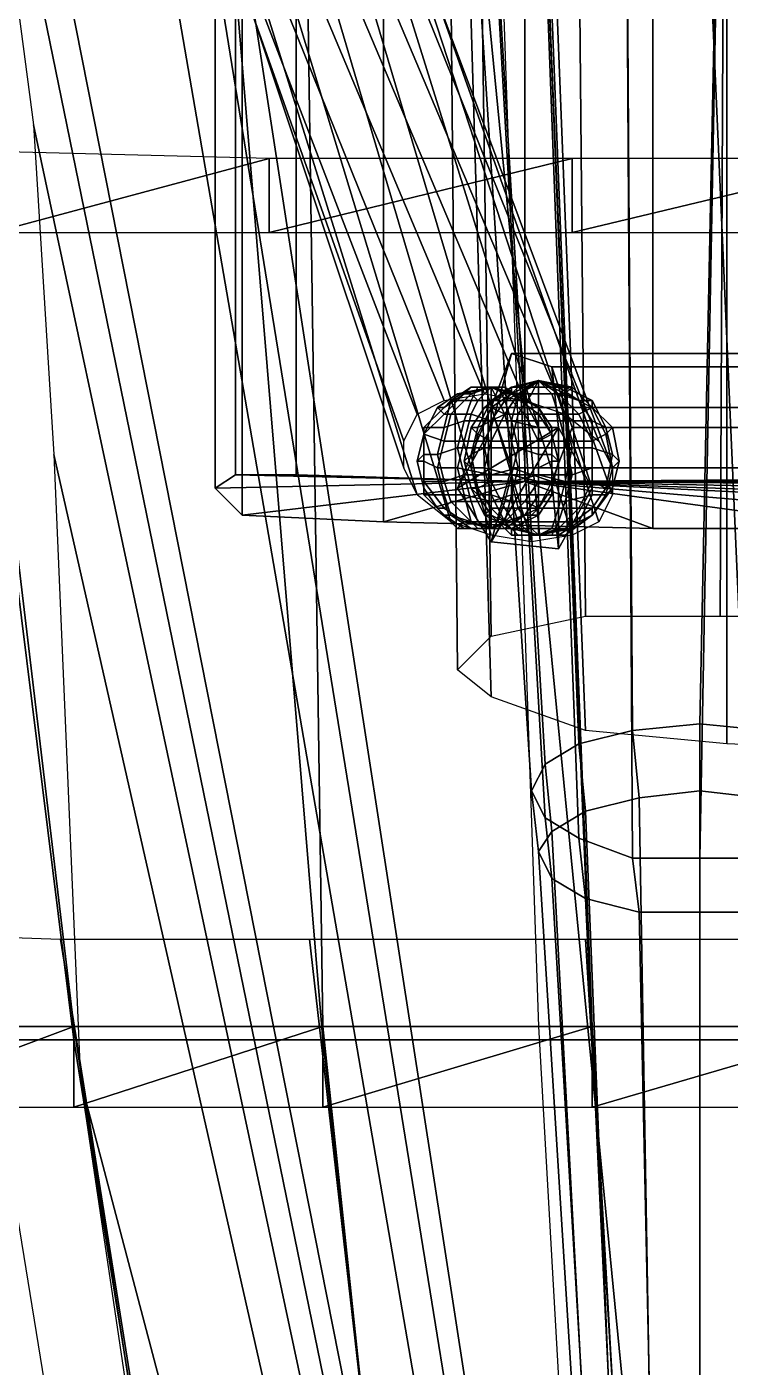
# Model space of a CAD drawing. Extents: x -1726 to 1721, y -2579 to 1769.
# Drawn here: x -125 to -20.5, y -1384.6 to -1185.5 of the extents above; entities that cross this region are included whole.
import ezdxf

# ---------------------------------------------------------------- set-up
doc = ezdxf.new("R2010")
doc.units = 0

msp = doc.modelspace()

# ---------------------------------------------------------------- linework, layer by layer
at = {"layer": '135145', "color": 1}
for points in [[(-97, -1254, -970), (-94, -1252, -959), (-94, -1123, -1001), (-97, -1126, -1012)], [(-94, -1252, -959), (-85, -1252, -955), (-85, -1122, -996), (-94, -1123, -1001)], [(-85, -1252, -955), (-51, -1253, -963), (-51, -1124, -1005), (-85, -1122, -996)], [(-51, -1253, -963), (0, -1254, -967), (0, -1125, -1009), (-51, -1124, -1005)], [(-93, -1258, -991), (-97, -1254, -970), (-97, -1126, -1012), (-93, -1131, -1032)], [(-72, -1259, -996), (-93, -1258, -991), (-93, -1131, -1032), (-72, -1132, -1038)], [(-32, -1260, -1001), (-72, -1259, -996), (-72, -1132, -1038), (-32, -1133, -1042)], [(0, -1260, -1002), (-32, -1260, -1001), (-32, -1133, -1042), (0, -1134, -1043)], [(-51, -1253, -963), (-94, -1252, -959), (-97, -1254, -970), (-51, -1253, -963)], [(-51, -1253, -963), (-85, -1252, -955), (-94, -1252, -959), (-51, -1253, -963)], [(-51, -1253, -963), (96, -1254, -970), (93, -1252, -959), (-51, -1253, -963)], [(-51, -1253, -963), (93, -1252, -959), (84, -1252, -955), (-51, -1253, -963)], [(-51, -1253, -963), (84, -1252, -955), (51, -1253, -963), (-51, -1253, -963)], [(-51, -1253, -963), (-97, -1254, -970), (-93, -1258, -991), (-51, -1253, -963)], [(-51, -1253, -963), (-93, -1258, -991), (-72, -1259, -996), (-51, -1253, -963)], [(-51, -1253, -963), (-72, -1259, -996), (-32, -1260, -1001), (-51, -1253, -963)], [(-51, -1253, -963), (-32, -1260, -1001), (0, -1260, -1002), (-51, -1253, -963)], [(-51, -1253, -963), (0, -1260, -1002), (31, -1260, -1001), (-51, -1253, -963)], [(-51, -1253, -963), (31, -1260, -1001), (71, -1259, -996), (-51, -1253, -963)], [(-51, -1253, -963), (71, -1259, -996), (92, -1258, -991), (-51, -1253, -963)], [(-51, -1253, -963), (92, -1258, -991), (96, -1254, -970), (-51, -1253, -963)], [(-51, -1253, -963), (51, -1253, -963), (0, -1254, -967), (-51, -1253, -963)]]:
    msp.add_3dface(points, dxfattribs=at)
at = {"layer": '174045', "color": 1}
for points in [[(-52, -1239, -784), (-53, -1239, -782), (-49, -1238, -779), (-52, -1239, -784)], [(-53, -1239, -782), (-53, -1239, -779), (-49, -1238, -779), (-53, -1239, -782)], [(-53, -1239, -779), (-53, -1240, -776), (-49, -1238, -779), (-53, -1239, -779)], [(-53, -1240, -776), (-52, -1240, -774), (-49, -1238, -779), (-53, -1240, -776)], [(-50, -1239, -785), (-52, -1239, -784), (-49, -1238, -779), (-50, -1239, -785)], [(-52, -1240, -774), (-50, -1240, -773), (-49, -1238, -779), (-52, -1240, -774)], [(-49, -1239, -786), (-50, -1239, -785), (-49, -1238, -779), (-49, -1239, -786)], [(-50, -1240, -773), (-49, -1240, -772), (-49, -1238, -779), (-50, -1240, -773)], [(-44, -1239, -779), (-45, -1239, -782), (-49, -1238, -779), (-44, -1239, -779)], [(-45, -1239, -782), (-46, -1239, -784), (-49, -1238, -779), (-45, -1239, -782)], [(-46, -1239, -784), (-47, -1239, -785), (-49, -1238, -779), (-46, -1239, -784)], [(-47, -1239, -785), (-49, -1239, -786), (-49, -1238, -779), (-47, -1239, -785)], [(-49, -1240, -772), (-47, -1240, -773), (-49, -1238, -779), (-49, -1240, -772)], [(-47, -1240, -773), (-46, -1240, -774), (-49, -1238, -779), (-47, -1240, -773)], [(-46, -1240, -774), (-45, -1240, -776), (-49, -1238, -779), (-46, -1240, -774)], [(-45, -1240, -776), (-44, -1239, -779), (-49, -1238, -779), (-45, -1240, -776)], [(-64, -1242, -779), (-61, -1240, -779), (-60, -1240, -782), (-63, -1242, -784)], [(-63, -1243, -775), (-60, -1240, -777), (-61, -1240, -779), (-64, -1242, -779)], [(-63, -1242, -784), (-60, -1240, -782), (-59, -1239, -784), (-62, -1241, -788)], [(-62, -1243, -771), (-59, -1240, -775), (-60, -1240, -777), (-63, -1243, -775)], [(-62, -1241, -788), (-59, -1239, -784), (-58, -1239, -785), (-59, -1241, -790)], [(-59, -1243, -768), (-58, -1241, -773), (-59, -1240, -775), (-62, -1243, -771)], [(-60, -1240, -782), (-61, -1240, -779), (-56, -1239, -779), (-60, -1240, -782)], [(-61, -1240, -779), (-60, -1240, -777), (-56, -1239, -779), (-61, -1240, -779)], [(-59, -1239, -784), (-60, -1240, -782), (-56, -1239, -779), (-59, -1239, -784)], [(-60, -1240, -777), (-59, -1240, -775), (-56, -1239, -779), (-60, -1240, -777)], [(-59, -1241, -790), (-58, -1239, -785), (-56, -1239, -786), (-56, -1241, -791)], [(-58, -1239, -785), (-59, -1239, -784), (-56, -1239, -779), (-58, -1239, -785)], [(-59, -1240, -775), (-58, -1241, -773), (-56, -1239, -779), (-59, -1240, -775)], [(-56, -1239, -786), (-58, -1239, -785), (-56, -1239, -779), (-56, -1239, -786)], [(-58, -1241, -773), (-56, -1241, -773), (-56, -1239, -779), (-58, -1241, -773)], [(-57, -1242, -779), (-53, -1239, -779), (-53, -1239, -782), (-56, -1241, -784)], [(-56, -1242, -774), (-53, -1240, -776), (-53, -1239, -779), (-57, -1242, -779)], [(-56, -1241, -791), (-56, -1239, -786), (-55, -1239, -785), (-54, -1241, -790)], [(-52, -1240, -779), (-53, -1240, -782), (-56, -1239, -779), (-52, -1240, -779)], [(-53, -1240, -782), (-54, -1239, -784), (-56, -1239, -779), (-53, -1240, -782)], [(-54, -1239, -784), (-55, -1239, -785), (-56, -1239, -779), (-54, -1239, -784)], [(-55, -1239, -785), (-56, -1239, -786), (-56, -1239, -779), (-55, -1239, -785)], [(-56, -1241, -773), (-55, -1241, -773), (-56, -1239, -779), (-56, -1241, -773)], [(-55, -1241, -773), (-54, -1240, -775), (-56, -1239, -779), (-55, -1241, -773)], [(-54, -1240, -775), (-53, -1240, -777), (-56, -1239, -779), (-54, -1240, -775)], [(-53, -1240, -777), (-52, -1240, -779), (-56, -1239, -779), (-53, -1240, -777)], [(-56, -1241, -784), (-53, -1239, -782), (-52, -1239, -784), (-54, -1241, -788)], [(-56, -1244, -792), (-54, -1241, -788), (-52, -1240, -791), (-53, -1244, -795)], [(-54, -1243, -770), (-52, -1240, -774), (-53, -1240, -776), (-56, -1242, -774)], [(-54, -1241, -790), (-55, -1239, -785), (-54, -1239, -784), (-51, -1241, -788)], [(-51, -1243, -771), (-54, -1240, -775), (-55, -1241, -773), (-54, -1243, -768)], [(-51, -1241, -788), (-54, -1239, -784), (-53, -1240, -782), (-49, -1242, -784)], [(-54, -1241, -788), (-52, -1239, -784), (-50, -1239, -785), (-52, -1240, -791)], [(-49, -1243, -775), (-53, -1240, -777), (-54, -1240, -775), (-51, -1243, -771)], [(-52, -1243, -767), (-50, -1240, -773), (-52, -1240, -774), (-54, -1243, -770)], [(-49, -1242, -784), (-53, -1240, -782), (-52, -1240, -779), (-49, -1242, -779)], [(-49, -1242, -779), (-52, -1240, -779), (-53, -1240, -777), (-49, -1243, -775)], [(-53, -1244, -795), (-52, -1240, -791), (-49, -1240, -792), (-49, -1244, -796)], [(-52, -1240, -791), (-50, -1239, -785), (-49, -1239, -786), (-49, -1240, -792)], [(-49, -1243, -767), (-49, -1240, -772), (-50, -1240, -773), (-52, -1243, -767)], [(-49, -1240, -792), (-49, -1239, -786), (-47, -1239, -785), (-46, -1240, -791)], [(-49, -1244, -796), (-49, -1240, -792), (-46, -1240, -791), (-45, -1244, -795)], [(-46, -1243, -767), (-47, -1240, -773), (-49, -1240, -772), (-49, -1243, -767)], [(-46, -1240, -791), (-47, -1239, -785), (-46, -1239, -784), (-43, -1241, -788)], [(-43, -1243, -770), (-46, -1240, -774), (-47, -1240, -773), (-46, -1243, -767)], [(-43, -1241, -788), (-46, -1239, -784), (-45, -1239, -782), (-41, -1241, -784)], [(-45, -1244, -795), (-46, -1240, -791), (-43, -1241, -788), (-41, -1244, -792)], [(-41, -1242, -774), (-45, -1240, -776), (-46, -1240, -774), (-43, -1243, -770)], [(-41, -1241, -784), (-45, -1239, -782), (-44, -1239, -779), (-41, -1242, -779)], [(-41, -1242, -779), (-44, -1239, -779), (-45, -1240, -776), (-41, -1242, -774)], [(-66, -1245, -786), (-63, -1242, -784), (-62, -1241, -788), (-63, -1245, -791)], [(-66, -1246, -780), (-64, -1242, -779), (-63, -1242, -784), (-66, -1245, -786)], [(-66, -1246, -774), (-63, -1243, -775), (-64, -1242, -779), (-66, -1246, -780)], [(-63, -1245, -791), (-62, -1241, -788), (-59, -1241, -790), (-60, -1244, -794)], [(-60, -1244, -794), (-59, -1241, -790), (-56, -1241, -791), (-56, -1244, -795)], [(-56, -1244, -767), (-56, -1241, -773), (-58, -1241, -773), (-59, -1243, -768)], [(-59, -1245, -780), (-57, -1242, -779), (-56, -1241, -784), (-58, -1245, -786)], [(-58, -1246, -773), (-56, -1242, -774), (-57, -1242, -779), (-59, -1245, -780)], [(-58, -1245, -786), (-56, -1241, -784), (-54, -1241, -788), (-56, -1244, -792)], [(-56, -1247, -768), (-54, -1243, -770), (-56, -1242, -774), (-58, -1246, -773)], [(-56, -1244, -795), (-56, -1241, -791), (-54, -1241, -790), (-53, -1244, -794)], [(-54, -1243, -768), (-55, -1241, -773), (-56, -1241, -773), (-56, -1244, -767)], [(-53, -1244, -794), (-54, -1241, -790), (-51, -1241, -788), (-49, -1245, -791)], [(-49, -1245, -791), (-51, -1241, -788), (-49, -1242, -784), (-47, -1245, -786)], [(-47, -1245, -786), (-49, -1242, -784), (-49, -1242, -779), (-47, -1246, -780)], [(-47, -1246, -780), (-49, -1242, -779), (-49, -1243, -775), (-47, -1246, -774)], [(-41, -1244, -792), (-43, -1241, -788), (-41, -1241, -784), (-39, -1245, -786)], [(-39, -1246, -773), (-41, -1242, -774), (-43, -1243, -770), (-41, -1247, -768)], [(-39, -1245, -786), (-41, -1241, -784), (-41, -1242, -779), (-38, -1245, -780)], [(-38, -1245, -780), (-41, -1242, -779), (-41, -1242, -774), (-39, -1246, -773)], [(-63, -1247, -769), (-62, -1243, -771), (-63, -1243, -775), (-66, -1246, -774)], [(-64, -1249, -792), (-63, -1245, -791), (-60, -1244, -794), (-61, -1248, -796)], [(-60, -1247, -765), (-59, -1243, -768), (-62, -1243, -771), (-63, -1247, -769)], [(-61, -1248, -796), (-60, -1244, -794), (-56, -1244, -795), (-56, -1248, -797)], [(-56, -1247, -764), (-56, -1244, -767), (-59, -1243, -768), (-60, -1247, -765)], [(-59, -1249, -787), (-58, -1245, -786), (-56, -1244, -792), (-57, -1248, -793)], [(-57, -1248, -793), (-56, -1244, -792), (-53, -1244, -795), (-53, -1248, -797)], [(-53, -1247, -765), (-54, -1243, -768), (-56, -1244, -767), (-56, -1247, -764)], [(-53, -1247, -764), (-52, -1243, -767), (-54, -1243, -770), (-56, -1247, -768)], [(-56, -1248, -797), (-56, -1244, -795), (-53, -1244, -794), (-52, -1248, -796)], [(-49, -1247, -769), (-51, -1243, -771), (-54, -1243, -768), (-53, -1247, -765)], [(-49, -1247, -763), (-49, -1243, -767), (-52, -1243, -767), (-53, -1247, -764)], [(-52, -1248, -796), (-53, -1244, -794), (-49, -1245, -791), (-49, -1249, -792)], [(-53, -1248, -797), (-53, -1244, -795), (-49, -1244, -796), (-49, -1248, -798)], [(-47, -1246, -774), (-49, -1243, -775), (-51, -1243, -771), (-49, -1247, -769)], [(-45, -1247, -764), (-46, -1243, -767), (-49, -1243, -767), (-49, -1247, -763)], [(-49, -1248, -798), (-49, -1244, -796), (-45, -1244, -795), (-44, -1248, -797)], [(-41, -1247, -768), (-43, -1243, -770), (-46, -1243, -767), (-45, -1247, -764)], [(-44, -1248, -797), (-45, -1244, -795), (-41, -1244, -792), (-41, -1248, -793)], [(-41, -1248, -793), (-41, -1244, -792), (-39, -1245, -786), (-38, -1249, -787)], [(-67, -1250, -780), (-66, -1246, -780), (-66, -1245, -786), (-66, -1249, -787)], [(-66, -1250, -774), (-66, -1246, -774), (-66, -1246, -780), (-67, -1250, -780)], [(-66, -1249, -787), (-66, -1245, -786), (-63, -1245, -791), (-64, -1249, -792)], [(-64, -1251, -768), (-63, -1247, -769), (-66, -1246, -774), (-66, -1250, -774)], [(-60, -1250, -780), (-59, -1245, -780), (-58, -1245, -786), (-59, -1249, -787)], [(-59, -1251, -773), (-58, -1246, -773), (-59, -1245, -780), (-60, -1250, -780)], [(-57, -1251, -767), (-56, -1247, -768), (-58, -1246, -773), (-59, -1251, -773)], [(-49, -1249, -792), (-49, -1245, -791), (-47, -1245, -786), (-47, -1249, -787)], [(-47, -1250, -774), (-47, -1246, -774), (-49, -1247, -769), (-49, -1251, -768)], [(-47, -1249, -787), (-47, -1245, -786), (-47, -1246, -780), (-46, -1250, -780)], [(-46, -1250, -780), (-47, -1246, -780), (-47, -1246, -774), (-47, -1250, -774)], [(-38, -1251, -773), (-39, -1246, -773), (-41, -1247, -768), (-41, -1251, -767)], [(-38, -1249, -787), (-39, -1245, -786), (-38, -1245, -780), (-37, -1250, -780)], [(-37, -1250, -780), (-38, -1245, -780), (-39, -1246, -773), (-38, -1251, -773)], [(-61, -1251, -765), (-60, -1247, -765), (-63, -1247, -769), (-64, -1251, -768)], [(-63, -1253, -792), (-64, -1249, -792), (-61, -1248, -796), (-60, -1252, -795)], [(-56, -1252, -763), (-56, -1247, -764), (-60, -1247, -765), (-61, -1251, -765)], [(-60, -1252, -795), (-61, -1248, -796), (-56, -1248, -797), (-56, -1252, -796)], [(-58, -1254, -787), (-59, -1249, -787), (-57, -1248, -793), (-56, -1253, -792)], [(-53, -1252, -763), (-53, -1247, -764), (-56, -1247, -768), (-57, -1251, -767)], [(-56, -1253, -792), (-57, -1248, -793), (-53, -1248, -797), (-53, -1253, -796)], [(-52, -1251, -765), (-53, -1247, -765), (-56, -1247, -764), (-56, -1252, -763)], [(-56, -1252, -796), (-56, -1248, -797), (-52, -1248, -796), (-53, -1252, -795)], [(-49, -1251, -768), (-49, -1247, -769), (-53, -1247, -765), (-52, -1251, -765)], [(-49, -1252, -762), (-49, -1247, -763), (-53, -1247, -764), (-53, -1252, -763)], [(-53, -1252, -795), (-52, -1248, -796), (-49, -1249, -792), (-49, -1253, -792)], [(-53, -1253, -796), (-53, -1248, -797), (-49, -1248, -798), (-49, -1252, -797)], [(-44, -1252, -763), (-45, -1247, -764), (-49, -1247, -763), (-49, -1252, -762)], [(-49, -1252, -797), (-49, -1248, -798), (-44, -1248, -797), (-45, -1253, -796)], [(-41, -1251, -767), (-41, -1247, -768), (-45, -1247, -764), (-44, -1252, -763)], [(-45, -1253, -796), (-44, -1248, -797), (-41, -1248, -793), (-41, -1253, -792)], [(-41, -1253, -792), (-41, -1248, -793), (-38, -1249, -787), (-39, -1254, -787)], [(-66, -1254, -781), (-67, -1250, -780), (-66, -1249, -787), (-66, -1253, -787)], [(-66, -1255, -775), (-66, -1250, -774), (-67, -1250, -780), (-66, -1254, -781)], [(-66, -1253, -787), (-66, -1249, -787), (-64, -1249, -792), (-63, -1253, -792)], [(-63, -1255, -770), (-64, -1251, -768), (-66, -1250, -774), (-66, -1255, -775)], [(-59, -1254, -781), (-60, -1250, -780), (-59, -1249, -787), (-58, -1254, -787)], [(-58, -1255, -774), (-59, -1251, -773), (-60, -1250, -780), (-59, -1254, -781)], [(-49, -1253, -792), (-49, -1249, -792), (-47, -1249, -787), (-47, -1253, -787)], [(-47, -1255, -775), (-47, -1250, -774), (-49, -1251, -768), (-49, -1255, -770)], [(-47, -1253, -787), (-47, -1249, -787), (-46, -1250, -780), (-47, -1254, -781)], [(-47, -1254, -781), (-46, -1250, -780), (-47, -1250, -774), (-47, -1255, -775)], [(-39, -1254, -787), (-38, -1249, -787), (-37, -1250, -780), (-38, -1254, -781)], [(-38, -1254, -781), (-37, -1250, -780), (-38, -1251, -773), (-39, -1255, -774)], [(-60, -1255, -766), (-61, -1251, -765), (-64, -1251, -768), (-63, -1255, -770)], [(-62, -1256, -789), (-63, -1253, -792), (-60, -1252, -795), (-59, -1256, -792)], [(-56, -1256, -765), (-56, -1252, -763), (-61, -1251, -765), (-60, -1255, -766)], [(-59, -1256, -792), (-60, -1252, -795), (-56, -1252, -796), (-56, -1256, -793)], [(-56, -1255, -769), (-57, -1251, -767), (-59, -1251, -773), (-58, -1255, -774)], [(-53, -1256, -765), (-53, -1252, -763), (-57, -1251, -767), (-56, -1255, -769)], [(-53, -1255, -766), (-52, -1251, -765), (-56, -1252, -763), (-56, -1256, -765)], [(-56, -1256, -793), (-56, -1252, -796), (-53, -1252, -795), (-54, -1256, -792)], [(-54, -1256, -792), (-53, -1252, -795), (-49, -1253, -792), (-51, -1256, -789)], [(-49, -1255, -770), (-49, -1251, -768), (-52, -1251, -765), (-53, -1255, -766)], [(-52, -1257, -793), (-53, -1253, -796), (-49, -1252, -797), (-49, -1257, -794)], [(-49, -1256, -764), (-49, -1252, -762), (-53, -1252, -763), (-53, -1256, -765)], [(-49, -1257, -794), (-49, -1252, -797), (-45, -1253, -796), (-46, -1257, -793)], [(-45, -1256, -765), (-44, -1252, -763), (-49, -1252, -762), (-49, -1256, -764)], [(-41, -1255, -769), (-41, -1251, -767), (-44, -1252, -763), (-45, -1256, -765)], [(-39, -1255, -774), (-38, -1251, -773), (-41, -1251, -767), (-41, -1255, -769)], [(-63, -1257, -786), (-66, -1253, -787), (-63, -1253, -792), (-62, -1256, -789)], [(-64, -1257, -781), (-66, -1254, -781), (-66, -1253, -787), (-63, -1257, -786)], [(-63, -1258, -776), (-66, -1255, -775), (-66, -1254, -781), (-64, -1257, -781)], [(-57, -1258, -781), (-59, -1254, -781), (-58, -1254, -787), (-56, -1257, -786)], [(-56, -1258, -776), (-58, -1255, -774), (-59, -1254, -781), (-57, -1258, -781)], [(-56, -1257, -786), (-58, -1254, -787), (-56, -1253, -792), (-54, -1257, -790)], [(-54, -1257, -790), (-56, -1253, -792), (-53, -1253, -796), (-52, -1257, -793)], [(-51, -1256, -789), (-49, -1253, -792), (-47, -1253, -787), (-49, -1257, -786)], [(-49, -1257, -786), (-47, -1253, -787), (-47, -1254, -781), (-49, -1257, -781)], [(-49, -1257, -781), (-47, -1254, -781), (-47, -1255, -775), (-49, -1258, -776)], [(-46, -1257, -793), (-45, -1253, -796), (-41, -1253, -792), (-43, -1257, -790)], [(-43, -1257, -790), (-41, -1253, -792), (-39, -1254, -787), (-41, -1257, -786)], [(-41, -1257, -786), (-39, -1254, -787), (-38, -1254, -781), (-41, -1258, -781)], [(-41, -1258, -781), (-38, -1254, -781), (-39, -1255, -774), (-41, -1258, -776)], [(-62, -1258, -773), (-63, -1255, -770), (-66, -1255, -775), (-63, -1258, -776)], [(-59, -1259, -770), (-60, -1255, -766), (-63, -1255, -770), (-62, -1258, -773)], [(-60, -1259, -784), (-63, -1257, -786), (-62, -1256, -789), (-59, -1259, -786)], [(-59, -1259, -786), (-62, -1256, -789), (-59, -1256, -792), (-58, -1259, -787)], [(-56, -1259, -769), (-56, -1256, -765), (-60, -1255, -766), (-59, -1259, -770)], [(-58, -1259, -787), (-59, -1256, -792), (-56, -1256, -793), (-56, -1259, -788)], [(-54, -1259, -772), (-56, -1255, -769), (-58, -1255, -774), (-56, -1258, -776)], [(-54, -1259, -770), (-53, -1255, -766), (-56, -1256, -765), (-56, -1259, -769)], [(-52, -1259, -769), (-53, -1256, -765), (-56, -1255, -769), (-54, -1259, -772)], [(-56, -1259, -788), (-56, -1256, -793), (-54, -1256, -792), (-55, -1259, -787)], [(-55, -1259, -787), (-54, -1256, -792), (-51, -1256, -789), (-54, -1259, -786)], [(-51, -1258, -773), (-49, -1255, -770), (-53, -1255, -766), (-54, -1259, -770)], [(-54, -1259, -786), (-51, -1256, -789), (-49, -1257, -786), (-53, -1259, -784)], [(-49, -1259, -768), (-49, -1256, -764), (-53, -1256, -765), (-52, -1259, -769)], [(-49, -1258, -776), (-47, -1255, -775), (-49, -1255, -770), (-51, -1258, -773)], [(-46, -1259, -769), (-45, -1256, -765), (-49, -1256, -764), (-49, -1259, -768)], [(-43, -1259, -772), (-41, -1255, -769), (-45, -1256, -765), (-46, -1259, -769)], [(-41, -1258, -776), (-39, -1255, -774), (-41, -1255, -769), (-43, -1259, -772)], [(-61, -1260, -781), (-64, -1257, -781), (-63, -1257, -786), (-60, -1259, -784)], [(-60, -1260, -779), (-63, -1258, -776), (-64, -1257, -781), (-61, -1260, -781)], [(-59, -1260, -777), (-62, -1258, -773), (-63, -1258, -776), (-60, -1260, -779)], [(-58, -1260, -775), (-59, -1259, -770), (-62, -1258, -773), (-59, -1260, -777)], [(-53, -1260, -781), (-57, -1258, -781), (-56, -1257, -786), (-53, -1260, -784)], [(-53, -1261, -779), (-56, -1258, -776), (-57, -1258, -781), (-53, -1260, -781)], [(-53, -1260, -784), (-56, -1257, -786), (-54, -1257, -790), (-52, -1260, -786)], [(-52, -1261, -776), (-54, -1259, -772), (-56, -1258, -776), (-53, -1261, -779)], [(-54, -1260, -777), (-51, -1258, -773), (-54, -1259, -770), (-55, -1260, -775)], [(-52, -1260, -786), (-54, -1257, -790), (-52, -1257, -793), (-50, -1260, -788)], [(-53, -1260, -779), (-49, -1258, -776), (-51, -1258, -773), (-54, -1260, -777)], [(-53, -1259, -784), (-49, -1257, -786), (-49, -1257, -781), (-52, -1260, -781)], [(-52, -1260, -781), (-49, -1257, -781), (-49, -1258, -776), (-53, -1260, -779)], [(-50, -1260, -788), (-52, -1257, -793), (-49, -1257, -794), (-49, -1260, -788)], [(-49, -1260, -788), (-49, -1257, -794), (-46, -1257, -793), (-47, -1260, -788)], [(-47, -1260, -788), (-46, -1257, -793), (-43, -1257, -790), (-46, -1260, -786)], [(-46, -1260, -786), (-43, -1257, -790), (-41, -1257, -786), (-45, -1260, -784)], [(-45, -1261, -779), (-41, -1258, -776), (-43, -1259, -772), (-46, -1261, -776)], [(-45, -1260, -784), (-41, -1257, -786), (-41, -1258, -781), (-44, -1260, -781)], [(-44, -1260, -781), (-41, -1258, -781), (-41, -1258, -776), (-45, -1261, -779)], [(-61, -1260, -781), (-60, -1259, -784), (-56, -1260, -781), (-61, -1260, -781)], [(-60, -1260, -779), (-61, -1260, -781), (-56, -1260, -781), (-60, -1260, -779)], [(-60, -1259, -784), (-59, -1259, -786), (-56, -1260, -781), (-60, -1259, -784)], [(-59, -1260, -777), (-60, -1260, -779), (-56, -1260, -781), (-59, -1260, -777)], [(-59, -1259, -786), (-58, -1259, -787), (-56, -1260, -781), (-59, -1259, -786)], [(-56, -1260, -775), (-56, -1259, -769), (-59, -1259, -770), (-58, -1260, -775)], [(-58, -1260, -775), (-59, -1260, -777), (-56, -1260, -781), (-58, -1260, -775)], [(-58, -1259, -787), (-56, -1259, -788), (-56, -1260, -781), (-58, -1259, -787)], [(-56, -1260, -775), (-58, -1260, -775), (-56, -1260, -781), (-56, -1260, -775)], [(-53, -1259, -784), (-52, -1260, -781), (-56, -1260, -781), (-53, -1259, -784)], [(-54, -1259, -786), (-53, -1259, -784), (-56, -1260, -781), (-54, -1259, -786)], [(-55, -1259, -787), (-54, -1259, -786), (-56, -1260, -781), (-55, -1259, -787)], [(-56, -1259, -788), (-55, -1259, -787), (-56, -1260, -781), (-56, -1259, -788)], [(-55, -1260, -775), (-54, -1259, -770), (-56, -1259, -769), (-56, -1260, -775)], [(-55, -1260, -775), (-56, -1260, -775), (-56, -1260, -781), (-55, -1260, -775)], [(-54, -1260, -777), (-55, -1260, -775), (-56, -1260, -781), (-54, -1260, -777)], [(-53, -1260, -779), (-54, -1260, -777), (-56, -1260, -781), (-53, -1260, -779)], [(-52, -1260, -781), (-53, -1260, -779), (-56, -1260, -781), (-52, -1260, -781)], [(-50, -1261, -775), (-52, -1259, -769), (-54, -1259, -772), (-52, -1261, -776)], [(-53, -1260, -784), (-52, -1260, -786), (-49, -1261, -781), (-53, -1260, -784)], [(-53, -1260, -781), (-53, -1260, -784), (-49, -1261, -781), (-53, -1260, -781)], [(-53, -1261, -779), (-53, -1260, -781), (-49, -1261, -781), (-53, -1261, -779)], [(-49, -1261, -774), (-49, -1259, -768), (-52, -1259, -769), (-50, -1261, -775)], [(-52, -1260, -786), (-50, -1260, -788), (-49, -1261, -781), (-52, -1260, -786)], [(-50, -1260, -788), (-49, -1260, -788), (-49, -1261, -781), (-50, -1260, -788)], [(-47, -1261, -775), (-46, -1259, -769), (-49, -1259, -768), (-49, -1261, -774)], [(-45, -1260, -784), (-44, -1260, -781), (-49, -1261, -781), (-45, -1260, -784)], [(-46, -1260, -786), (-45, -1260, -784), (-49, -1261, -781), (-46, -1260, -786)], [(-47, -1260, -788), (-46, -1260, -786), (-49, -1261, -781), (-47, -1260, -788)], [(-49, -1260, -788), (-47, -1260, -788), (-49, -1261, -781), (-49, -1260, -788)], [(-44, -1260, -781), (-45, -1261, -779), (-49, -1261, -781), (-44, -1260, -781)], [(-46, -1261, -776), (-43, -1259, -772), (-46, -1259, -769), (-47, -1261, -775)], [(-52, -1261, -776), (-53, -1261, -779), (-49, -1261, -781), (-52, -1261, -776)], [(-50, -1261, -775), (-52, -1261, -776), (-49, -1261, -781), (-50, -1261, -775)], [(-49, -1261, -774), (-50, -1261, -775), (-49, -1261, -781), (-49, -1261, -774)], [(-47, -1261, -775), (-49, -1261, -774), (-49, -1261, -781), (-47, -1261, -775)], [(-46, -1261, -776), (-47, -1261, -775), (-49, -1261, -781), (-46, -1261, -776)], [(-45, -1261, -779), (-46, -1261, -776), (-49, -1261, -781), (-45, -1261, -779)]]:
    msp.add_3dface(points, dxfattribs=at)
at = {"layer": '186173', "color": 1}
for points in [[(-61, -1254, -759), (-56, -1245, -757), (-53, -1234, -819), (-56, -1242, -825)], [(-56, -1242, -825), (-53, -1234, -819), (53, -1234, -819), (57, -1242, -825)], [(-56, -1245, -757), (-46, -1245, -756), (-47, -1236, -811), (-53, -1234, -819)], [(-53, -1234, -819), (-47, -1236, -811), (47, -1236, -811), (53, -1234, -819)], [(-47, -1236, -811), (-44, -1245, -809), (44, -1245, -809), (47, -1236, -811)], [(-46, -1245, -756), (-41, -1254, -757), (-44, -1245, -809), (-47, -1236, -811)], [(-56, -1262, -760), (-61, -1254, -759), (-56, -1242, -825), (-53, -1251, -822)], [(-53, -1251, -822), (-56, -1242, -825), (57, -1242, -825), (53, -1251, -822)], [(-46, -1245, -756), (-56, -1245, -757), (-61, -1254, -759), (-46, -1245, -756)], [(-46, -1245, -756), (-61, -1254, -759), (-56, -1262, -760), (-46, -1245, -756)], [(-46, -1245, -756), (-56, -1262, -760), (-46, -1263, -759), (-46, -1245, -756)], [(-44, -1245, -809), (-47, -1253, -814), (47, -1253, -814), (44, -1245, -809)], [(-41, -1254, -757), (-46, -1263, -759), (-47, -1253, -814), (-44, -1245, -809)], [(-46, -1245, -756), (-46, -1263, -759), (-41, -1254, -757), (-46, -1245, -756)], [(-46, -1263, -759), (-56, -1262, -760), (-53, -1251, -822), (-47, -1253, -814)], [(-47, -1253, -814), (-53, -1251, -822), (53, -1251, -822), (47, -1253, -814)]]:
    msp.add_3dface(points, dxfattribs=at)
at = {"layer": '216021', "color": 1}
for points in [[(-22, -1273, -886), (3, -1273, -887), (4, -1057, -924), (-21, -1058, -928)], [(-42, -1273, -890), (-22, -1273, -886), (-21, -1058, -928), (-44, -1061, -937)], [(-56, -1276, -896), (-42, -1273, -890), (-44, -1061, -937), (-59, -1067, -953)], [(-61, -1281, -910), (-56, -1276, -896), (-59, -1067, -953), (-63, -1074, -971)], [(-56, -1285, -924), (-61, -1281, -910), (-63, -1074, -971), (-62, -1083, -998)], [(-42, -1290, -936), (-56, -1285, -924), (-62, -1083, -998), (-50, -1087, -1008)], [(-21, -1292, -943), (-42, -1290, -936), (-50, -1087, -1008), (-21, -1088, -1013)], [(3, -1293, -946), (-21, -1292, -943), (-21, -1088, -1013), (5, -1088, -1013)]]:
    msp.add_3dface(points, dxfattribs=at)
at = {"layer": '249143', "color": 1}
for points in [[(-50, -1299, -903), (-48, -1295, -894), (-57, -1143, -973), (-60, -1144, -991)], [(-48, -1295, -894), (-43, -1292, -887), (-49, -1142, -957), (-57, -1143, -973)], [(-43, -1292, -887), (-35, -1290, -881), (-36, -1142, -947), (-49, -1142, -957)], [(-35, -1290, -881), (-25, -1289, -880), (-22, -1142, -943), (-36, -1142, -947)], [(-25, -1289, -880), (-15, -1290, -881), (-7, -1142, -947), (-22, -1142, -943)], [(-48, -1303, -912), (-50, -1299, -903), (-60, -1144, -991), (-57, -1146, -1010)], [(-43, -1306, -920), (-48, -1303, -912), (-57, -1146, -1010), (-49, -1146, -1025)], [(-35, -1309, -925), (-43, -1306, -920), (-49, -1146, -1025), (-36, -1147, -1036)], [(-25, -1309, -927), (-35, -1309, -925), (-36, -1147, -1036), (-22, -1147, -1039)], [(-15, -1309, -925), (-25, -1309, -927), (-22, -1147, -1039), (-7, -1147, -1036)], [(-42, -1302, -885), (-34, -1300, -880), (-35, -1290, -881), (-43, -1292, -887)], [(-34, -1300, -880), (-25, -1299, -879), (-25, -1289, -880), (-35, -1290, -881)], [(-25, -1299, -879), (-16, -1300, -880), (-15, -1290, -881), (-25, -1289, -880)], [(-47, -1305, -892), (-42, -1302, -885), (-43, -1292, -887), (-48, -1295, -894)], [(-49, -1308, -901), (-47, -1305, -892), (-48, -1295, -894), (-50, -1299, -903)], [(-47, -1312, -909), (-49, -1308, -901), (-50, -1299, -903), (-48, -1303, -912)], [(-35, -1475, -927), (-31, -1477, -924), (-34, -1300, -880), (-42, -1302, -885)], [(-31, -1477, -924), (-25, -1478, -924), (-25, -1299, -879), (-34, -1300, -880)], [(-25, -1478, -924), (-20, -1477, -924), (-16, -1300, -880), (-25, -1299, -879)], [(-38, -1472, -930), (-35, -1475, -927), (-42, -1302, -885), (-47, -1305, -892)], [(-42, -1315, -917), (-47, -1312, -909), (-48, -1303, -912), (-43, -1306, -920)], [(-39, -1468, -933), (-38, -1472, -930), (-47, -1305, -892), (-49, -1308, -901)], [(-34, -1317, -921), (-42, -1315, -917), (-43, -1306, -920), (-35, -1309, -925)], [(-38, -1464, -937), (-39, -1468, -933), (-49, -1308, -901), (-47, -1312, -909)], [(-25, -1317, -923), (-34, -1317, -921), (-35, -1309, -925), (-25, -1309, -927)], [(-16, -1317, -921), (-25, -1317, -923), (-25, -1309, -927), (-15, -1309, -925)], [(-35, -1461, -940), (-38, -1464, -937), (-47, -1312, -909), (-42, -1315, -917)], [(-31, -1458, -942), (-35, -1461, -940), (-42, -1315, -917), (-34, -1317, -921)], [(-25, -1458, -943), (-31, -1458, -942), (-34, -1317, -921), (-25, -1317, -923)], [(-20, -1458, -942), (-25, -1458, -943), (-25, -1317, -923), (-16, -1317, -921)]]:
    msp.add_3dface(points, dxfattribs=at)
at = {"layer": '258197', "color": 1}
for points in [[(4, -1801, -884), (-94, -799, -1079), (-151, -796, -1080), (4, -1801, -884)], [(4, -1801, -884), (-151, -796, -1080), (-150, -848, -1072), (4, -1801, -884)], [(4, -1801, -884), (-40, -799, -1079), (-94, -799, -1079), (4, -1801, -884)], [(4, -1801, -884), (-1, -799, -1079), (-40, -799, -1079), (4, -1801, -884)], [(4, -1801, -884), (-150, -848, -1072), (-146, -931, -1060), (4, -1801, -884)], [(4, -1801, -884), (-146, -931, -1060), (-140, -1073, -1038), (4, -1801, -884)], [(4, -1801, -884), (-140, -1073, -1038), (-133, -1132, -1030), (4, -1801, -884)], [(4, -1801, -884), (-133, -1132, -1030), (-124, -1200, -1019), (4, -1801, -884)], [(4, -1801, -884), (-124, -1200, -1019), (-121, -1249, -1012), (4, -1801, -884)], [(4, -1801, -884), (-121, -1249, -1012), (-117, -1342, -989), (4, -1801, -884)], [(4, -1801, -884), (-117, -1342, -989), (-101, -1450, -962), (4, -1801, -884)]]:
    msp.add_3dface(points, dxfattribs=at)
at = {"layer": '261781', "color": 1}
for points in [[(-118, -1336, -1028), (-147, -1336, -997), (-126, -1454, -977), (-99, -1454, -999)], [(-81, -1336, -1048), (-118, -1336, -1028), (-99, -1454, -999), (-68, -1454, -1016)], [(-41, -1336, -1060), (-81, -1336, -1048), (-68, -1454, -1016), (-34, -1454, -1026)], [(0, -1336, -1064), (-41, -1336, -1060), (-34, -1454, -1026), (0, -1454, -1029)]]:
    msp.add_3dface(points, dxfattribs=at)
at = {"layer": '304463', "color": 1}
for points in [[(-177, -1167, -1028), (-139, -1167, -1059), (-118, -1336, -1028), (-150, -1336, -1001)], [(-139, -1167, -1059), (-95, -1167, -1082), (-81, -1336, -1048), (-118, -1336, -1028)], [(-95, -1167, -1082), (-48, -1167, -1097), (-41, -1336, -1060), (-81, -1336, -1048)], [(-48, -1167, -1097), (0, -1167, -1102), (0, -1336, -1064), (-41, -1336, -1060)]]:
    msp.add_3dface(points, dxfattribs=at)
at = {"layer": '319107', "color": 1}
for points in [[(-99, -1453, -999), (-126, -1453, -977), (-150, -1320, -1002), (-120, -1321, -1031)], [(-68, -1453, -1016), (-99, -1453, -999), (-120, -1321, -1031), (-83, -1321, -1052)], [(-34, -1453, -1026), (-68, -1453, -1016), (-83, -1321, -1052), (-42, -1321, -1064)], [(0, -1453, -1029), (-34, -1453, -1026), (-42, -1321, -1064), (0, -1321, -1068)]]:
    msp.add_3dface(points, dxfattribs=at)
at = {"layer": '328927', "color": 1}
for points in [[(-150, -1336, -1001), (-118, -1336, -1028), (-139, -1167, -1059), (-177, -1167, -1028)], [(-118, -1336, -1028), (-81, -1336, -1048), (-95, -1167, -1082), (-139, -1167, -1059)], [(-81, -1336, -1048), (-41, -1336, -1060), (-48, -1167, -1097), (-95, -1167, -1082)], [(-41, -1336, -1060), (0, -1336, -1064), (0, -1167, -1102), (-48, -1167, -1097)]]:
    msp.add_3dface(points, dxfattribs=at)
at = {"layer": '355299', "color": 1}
for points in [[(-49, -1334, -637), (-41, -1334, -636), (-48, -1158, -598), (-55, -1158, -598)], [(-112, -1509, -727), (-111, -1457, -705), (-131, -1334, -676), (-142, -1334, -685)], [(-42, -1457, -672), (-34, -1457, -671), (-41, -1334, -636), (-49, -1334, -637)]]:
    msp.add_3dface(points, dxfattribs=at)
at = {"layer": '367911', "color": 1}
for points in [[(-118, -1334, -669), (-150, -1346, -696), (-118, -1346, -669), (-118, -1334, -669)], [(-118, -1334, -669), (-150, -1334, -696), (-150, -1346, -696), (-118, -1334, -669)], [(-81, -1334, -649), (-118, -1346, -669), (-81, -1346, -649), (-81, -1334, -649)], [(-81, -1334, -649), (-118, -1334, -669), (-118, -1346, -669), (-81, -1334, -649)], [(-41, -1334, -637), (-81, -1346, -649), (-41, -1346, -637), (-41, -1334, -637)], [(-41, -1334, -637), (-81, -1334, -649), (-81, -1346, -649), (-41, -1334, -637)], [(0, -1334, -632), (-41, -1346, -637), (0, -1346, -632), (0, -1334, -632)], [(-41, -1346, -637), (0, -1334, -632), (-41, -1334, -637), (-41, -1346, -637)]]:
    msp.add_3dface(points, dxfattribs=at)
at = {"layer": '373595', "color": 1}
for points in [[(-89, -1205, -621), (-130, -1204, -644), (-130, -1216, -644), (-89, -1205, -621)], [(-89, -1205, -621), (-130, -1216, -644), (-89, -1216, -621), (-89, -1205, -621)], [(-44, -1205, -607), (-89, -1216, -621), (-44, -1216, -607), (-44, -1205, -607)], [(-44, -1205, -607), (-89, -1205, -621), (-89, -1216, -621), (-44, -1205, -607)], [(2, -1205, -602), (-44, -1216, -607), (2, -1216, -602), (2, -1205, -602)], [(-44, -1216, -607), (2, -1205, -602), (-44, -1205, -607), (-44, -1216, -607)]]:
    msp.add_3dface(points, dxfattribs=at)
at = {"layer": '407717', "color": 1}
for points in [[(-118, -1334, -674), (-81, -1334, -654), (-84, -1130, -612), (-139, -1158, -641)], [(-81, -1334, -654), (-41, -1334, -642), (-48, -1158, -604), (-84, -1130, -612)], [(-150, -1334, -701), (-118, -1334, -674), (-139, -1158, -641), (-177, -1158, -673)], [(-41, -1334, -642), (0, -1334, -638), (0, -1158, -599), (-48, -1158, -604)], [(-126, -1542, -760), (-99, -1457, -704), (-118, -1334, -674), (-150, -1334, -701)], [(-99, -1457, -704), (-68, -1457, -687), (-81, -1334, -654), (-118, -1334, -674)], [(-68, -1457, -687), (-34, -1457, -677), (-41, -1334, -642), (-81, -1334, -654)], [(-34, -1457, -677), (0, -1457, -674), (0, -1334, -638), (-41, -1334, -642)]]:
    msp.add_3dface(points, dxfattribs=at)
at = {"layer": '71783', "color": 1}
for points in [[(-120, -1103, -814), (-119, -1101, -820), (-69, -1251, -781), (-69, -1247, -776)], [(-119, -1101, -820), (-115, -1101, -825), (-67, -1255, -785), (-69, -1251, -781)], [(-115, -1101, -825), (-110, -1101, -828), (-62, -1259, -788), (-67, -1255, -785)], [(-110, -1101, -828), (-103, -1102, -829), (-56, -1261, -789), (-62, -1259, -788)], [(-120, -1105, -808), (-120, -1103, -814), (-69, -1247, -776), (-67, -1243, -771)], [(-103, -1102, -829), (-97, -1104, -828), (-50, -1262, -788), (-56, -1261, -789)], [(-117, -1107, -802), (-120, -1105, -808), (-67, -1243, -771), (-63, -1241, -767)], [(-97, -1104, -828), (-92, -1107, -825), (-44, -1261, -785), (-50, -1262, -788)], [(-112, -1109, -799), (-117, -1107, -802), (-63, -1241, -767), (-57, -1240, -765)], [(-92, -1107, -825), (-89, -1109, -820), (-40, -1259, -781), (-44, -1261, -785)], [(-106, -1111, -798), (-112, -1109, -799), (-57, -1240, -765), (-51, -1241, -764)], [(-89, -1109, -820), (-89, -1111, -814), (-38, -1255, -776), (-40, -1259, -781)], [(-100, -1113, -799), (-106, -1111, -798), (-51, -1241, -764), (-45, -1243, -765)], [(-89, -1111, -814), (-90, -1112, -808), (-38, -1251, -771), (-38, -1255, -776)], [(-94, -1113, -802), (-100, -1113, -799), (-45, -1243, -765), (-40, -1247, -767)], [(-90, -1112, -808), (-94, -1113, -802), (-40, -1247, -767), (-38, -1251, -771)]]:
    msp.add_3dface(points, dxfattribs=at)

doc.saveas('drawing.dxf')
